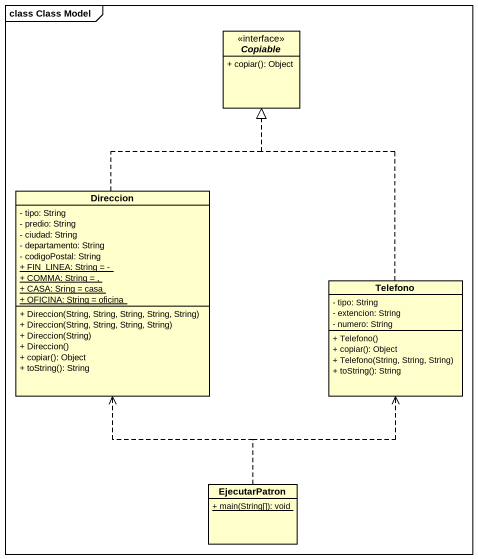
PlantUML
@startuml
mainframe class Class Model
hide circle
hide empty members
skinparam classAttributeIconSize 0
interface Copiable {
  + copiar(): Object
}
class Direccion {
  - tipo: String
  - predio: String
  - ciudad: String
  - departamento: String
  - codigoPostal: String
  {static} + FIN_LINEA: String = -
  {static} + COMMA: String = ,
  {static} + CASA: Sring = casa
  {static} + OFICINA: String = oficina
  + Direccion(String, String, String, String, String)
  + Direccion(String, String, String, String)
  + Direccion(String)
  + Direccion()
  + copiar(): Object
  + toString(): String
}
class Telefono {
  - tipo: String
  - extencion: String
  - numero: String
  + Telefono()
  + copiar(): Object
  + Telefono(String, String, String)
  + toString(): String
}
class EjecutarPatron {
  {static} + main(String[]): void
}
Direccion .up.|> Copiable
Telefono .up.|> Copiable
EjecutarPatron .up.> Direccion
EjecutarPatron .up.> Telefono
@enduml
